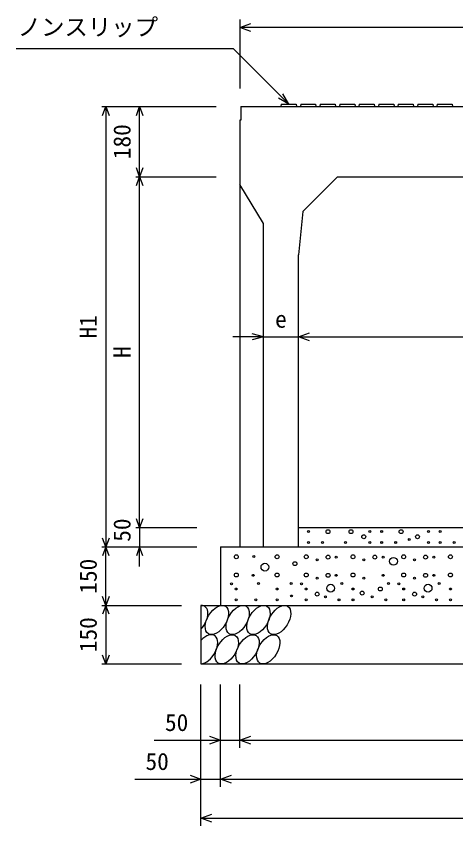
# Model space of a CAD drawing. Units: millimetres, scale not verified. Extents: x -16800 to 16800, y -5940 to 5940.
# Drawn here: x -12352 to -11224, y 545 to 2623 of the extents above; entities that cross this region are included whole.
import ezdxf
from ezdxf.enums import TextEntityAlignment as Align

# ---------------------------------------------------------------- set-up
doc = ezdxf.new("R2010")
doc.units = ezdxf.units.MM
doc.header["$LTSCALE"] = 20
for name, color, linetype, lineweight in [('0-0_DIM', 7, 'Continuous', 25), ('0-2_HATCH', 6, 'Continuous', 25), ('0-5_OUTLINE', 3, 'Continuous', 25)]:
    doc.layers.add(name, color=color, linetype=linetype, lineweight=lineweight)
doc.styles.add('ＭＳ ゴシック', font='')
doc.styles.get('ＭＳ ゴシック').set_extended_font_data('MS Gothic')

msp = doc.modelspace()

# ---------------------------------------------------------------- linework, layer by layer
at = {"layer": '0-0_DIM'}
for p, q in [((-11777.75, 2614.22), (-11777.75, 2437.47)), ((-10477.75, 2594.22), (-11777.75, 2594.22)), ((-12351.85, 2539.71), (-11794.96, 2539.71)), ((-11652.75, 2397.49), (-11794.96, 2539.71)), ((-11652.75, 2397.49), (-11678.73, 2412.49)), ((-11652.75, 2397.49), (-11667.75, 2423.47)), ((-12131.95, 2391.01), (-11838.62, 2391.01)), ((-12121.95, 2391.01), (-12121.95, 1261.01)), ((-12035.29, 2211.01), (-12035.29, 2391.01)), ((-12045.29, 2211.01), (-11838.62, 2211.01)), ((-12035.29, 1311.01), (-12035.29, 2211.01)), ((-11717.75, 1800.38), (-11746.73, 1808.15)), ((-11717.75, 1800.38), (-11796.39, 1800.38)), ((-11717.75, 1800.38), (-11746.73, 1792.62)), ((-11717.75, 1800.38), (-11627.75, 1800.38)), ((-11627.75, 1800.38), (-10627.75, 1800.41)), ((-12045.29, 1311.01), (-11888.62, 1311.01)), ((-12035.29, 1311.01), (-12035.29, 1261.01)), ((-12131.95, 1261.01), (-11888.62, 1261.01)), ((-12121.95, 1111.01), (-12121.95, 1261.01)), ((-12035.29, 1211.01), (-12035.29, 1261.01)), ((-12131.95, 1111.01), (-11927.75, 1111.01)), ((-12121.95, 1111.01), (-12121.95, 961.01)), ((-12131.95, 961.01), (-11927.75, 961.01)), ((-11877.75, 545.49), (-11877.75, 907.84)), ((-11827.75, 645.49), (-11827.75, 907.84)), ((-11777.75, 745.49), (-11777.75, 907.84)), ((-11997.75, 765.49), (-11777.75, 765.49)), ((-11777.75, 765.49), (-10477.75, 765.49)), ((-12047.75, 665.49), (-11827.75, 665.49)), ((-11827.75, 665.49), (-10427.75, 665.49)), ((-11877.75, 565.49), (-10377.75, 565.49))]:
    msp.add_line(p, q, dxfattribs=at)
for points in [[(-11749.52, 2583.96), (-11777.71, 2594.22), (-11749.52, 2604.48)], [(-12130.16, 2368.45), (-12121.95, 2391.01), (-12113.75, 2368.45)], [(-12043.5, 2368.45), (-12035.29, 2391.01), (-12027.08, 2368.45)], [(-12027.08, 2233.56), (-12035.29, 2211.01), (-12043.5, 2233.56)], [(-12043.5, 2188.45), (-12035.29, 2211.01), (-12027.08, 2188.45)], [(-11599.56, 1790.12), (-11627.75, 1800.38), (-11599.56, 1810.64)], [(-12027.08, 1333.56), (-12035.29, 1311.01), (-12043.5, 1333.56)], [(-12113.75, 1283.56), (-12121.95, 1261.01), (-12130.16, 1283.56)], [(-12113.75, 1238.45), (-12121.95, 1261.01), (-12130.16, 1238.45)], [(-12027.08, 1238.45), (-12035.29, 1261.01), (-12043.5, 1238.45)], [(-12113.75, 1133.56), (-12121.95, 1111.01), (-12130.16, 1133.56)], [(-12113.75, 1088.45), (-12121.95, 1111.01), (-12130.16, 1088.45)], [(-12113.75, 983.56), (-12121.95, 961.01), (-12130.16, 983.56)], [(-11855.94, 775.75), (-11827.75, 765.49), (-11855.94, 755.23)], [(-11749.56, 755.23), (-11777.75, 765.49), (-11749.56, 775.75)], [(-11905.94, 675.75), (-11877.75, 665.49), (-11905.94, 655.23)], [(-11799.56, 655.23), (-11827.75, 665.49), (-11799.56, 675.75)], [(-11849.56, 555.23), (-11877.75, 565.49), (-11849.56, 575.75)]]:
    msp.add_lwpolyline(points, dxfattribs=at)
at = {"layer": '0-2_HATCH'}
for p, q in [((-11671.75, 2397.49), (-11672.75, 2390.99)), ((-11621.75, 2397.49), (-11622.75, 2390.99)), ((-11571.75, 2397.49), (-11572.75, 2390.99)), ((-11521.25, 2397.49), (-11522.25, 2390.99)), ((-11471.75, 2397.49), (-11472.75, 2390.99)), ((-11421.25, 2397.49), (-11422.25, 2390.99)), ((-11371.75, 2397.49), (-11372.75, 2390.99)), ((-11321.25, 2397.51), (-11322.25, 2391.01)), ((-11271.75, 2397.49), (-11272.75, 2390.99))]:
    msp.add_line(p, q, dxfattribs=at)
for points in [[(-11671.75, 2397.49), (-11633.75, 2397.49), (-11632.75, 2390.99)], [(-11621.75, 2397.49), (-11583.75, 2397.49), (-11582.75, 2390.99)], [(-11571.75, 2397.49), (-11533.75, 2397.49), (-11532.75, 2390.99)], [(-11521.25, 2397.49), (-11483.25, 2397.49), (-11482.25, 2390.99)], [(-11471.75, 2397.49), (-11433.75, 2397.49), (-11432.75, 2390.99)], [(-11421.25, 2397.49), (-11383.25, 2397.49), (-11382.25, 2390.99)], [(-11371.75, 2397.49), (-11333.75, 2397.49), (-11332.75, 2390.99)], [(-11321.25, 2397.51), (-11283.25, 2397.51), (-11282.25, 2391.01)], [(-11271.75, 2397.49), (-11233.75, 2397.49), (-11232.75, 2390.99)]]:
    msp.add_lwpolyline(points, dxfattribs=at)
for centre, radius in [((-11601.74, 1300.32), 2.5), ((-11551.84, 1300.32), 5), ((-11492.95, 1300.32), 5), ((-11460.17, 1287.19), 5), ((-11444.28, 1300.32), 2.5), ((-11414.28, 1300.32), 2.5), ((-11364.37, 1300.32), 5), ((-11322.32, 1287.19), 5), ((-11294.28, 1300.32), 2.5), ((-11264.28, 1300.32), 2.5), ((-11601.74, 1272.3), 2.5), ((-11565.86, 1272.3), 2.5), ((-11506.97, 1272.3), 2.5), ((-11444.28, 1272.3), 2.5), ((-11414.28, 1272.3), 2.5), ((-11378.39, 1272.3), 2.5), ((-11343.35, 1280.18), 2.5), ((-11294.28, 1272.3), 2.5), ((-11264.28, 1272.3), 2.5), ((-11228.39, 1272.3), 2.5), ((-11787.19, 1235.86), 5), ((-11742.45, 1236.84), 2.5), ((-11682.58, 1235.86), 5), ((-11607.79, 1235.86), 5), ((-11579.75, 1227.98), 2.5), ((-11551.71, 1234.99), 5), ((-11530.68, 1234.99), 2.5), ((-11487.79, 1235.86), 5), ((-11459.75, 1227.98), 2.5), ((-11431.71, 1234.99), 5), ((-11410.68, 1234.99), 2.5), ((-11383.96, 1224.16), 10), ((-11357.79, 1235.86), 5), ((-11329.75, 1227.98), 2.5), ((-11301.71, 1234.99), 5), ((-11280.68, 1234.99), 2.5), ((-11237.79, 1235.86), 5), ((-11713.81, 1209.29), 10), ((-11636.81, 1218.09), 5), ((-11787.19, 1189.06), 5), ((-11743.98, 1188.18), 2.5), ((-11682.58, 1189.06), 5), ((-11607.79, 1189.06), 5), ((-11551.71, 1188.18), 5), ((-11530.68, 1188.18), 2.5), ((-11487.79, 1189.06), 5), ((-11410.68, 1188.18), 2.5), ((-11357.79, 1189.06), 5), ((-11301.71, 1188.18), 5), ((-11280.68, 1188.18), 2.5), ((-11237.79, 1189.06), 5), ((-11799.6, 1166.26), 2.5), ((-11729.96, 1167.17), 2.5), ((-11646.66, 1167.17), 2.5), ((-11620.2, 1166.26), 2.5), ((-11579.75, 1181.18), 2.5), ((-11545.17, 1155.17), 10), ((-11516.66, 1167.17), 2.5), ((-11459.75, 1181.18), 2.5), ((-11396.66, 1167.17), 2.5), ((-11370.2, 1166.26), 2.5), ((-11329.75, 1181.18), 2.5), ((-11295.17, 1155.17), 10), ((-11266.66, 1167.17), 2.5), ((-11787.19, 1153.17), 2.5), ((-11682.58, 1153.17), 2.5), ((-11607.79, 1153.17), 2.5), ((-11579.75, 1140.04), 5), ((-11487.79, 1153.17), 2.5), ((-11464.28, 1142.68), 5), ((-11417.69, 1153.17), 5), ((-11357.79, 1153.17), 2.5), ((-11329.75, 1140.04), 5), ((-11237.79, 1153.17), 2.5), ((-11787.19, 1125.15), 2.5), ((-11736.97, 1125.15), 2.5), ((-11682.58, 1125.15), 2.5), ((-11645.39, 1135.23), 2.5), ((-11607.79, 1125.15), 2.5), ((-11558.72, 1133.03), 2.5), ((-11523.67, 1125.15), 2.5), ((-11487.79, 1125.15), 2.5), ((-11438.72, 1133.03), 2.5), ((-11403.67, 1125.15), 2.5), ((-11357.79, 1125.15), 2.5), ((-11308.72, 1133.03), 2.5), ((-11273.67, 1125.15), 2.5), ((-11237.79, 1125.15), 2.5)]:
    msp.add_circle(centre, radius, dxfattribs=at)
for centre, start_param, end_param in [((-11890.12, 1073.48), 4.385593, 6.6745444), ((-11864.8, 998.49), 3.5111464, 7.548991)]:
    msp.add_ellipse(centre, major_axis=(21.81, 35.31), ratio=0.5792, start_param=start_param, end_param=end_param, dxfattribs=at)
for centre in [(-11836.91, 1073.48), (-11783.7, 1073.48), (-11730.49, 1073.48), (-11677.28, 1073.48), (-11811.59, 998.49), (-11758.38, 998.49), (-11705.17, 998.49)]:
    msp.add_ellipse(centre, major_axis=(21.81, 35.31), ratio=0.5792, dxfattribs=at)
at = {"layer": '0-5_OUTLINE'}
for p, q in [((-11775.75, 2391.01), (-11127.75, 2391.01)), ((-11775.75, 2391.01), (-11775.75, 2356.01)), ((-11777.75, 2356.01), (-11777.75, 1261.01)), ((-11775.75, 2356.01), (-11777.75, 2356.01)), ((-11527.75, 2211.01), (-11616.64, 2122.12)), ((-11717.75, 2091.01), (-11777.75, 2191.01)), ((-11616.64, 2122.12), (-11627.75, 2011.01)), ((-11717.75, 1261.01), (-11717.75, 2091.01)), ((-11627.75, 1261.01), (-11627.75, 2011.01)), ((-11627.75, 1311.01), (-10627.75, 1311.01)), ((-11827.75, 1261.01), (-11827.75, 1111.01)), ((-11827.75, 1261.01), (-10427.75, 1261.01)), ((-11777.75, 1261.01), (-11627.75, 1261.01)), ((-11877.75, 1111.01), (-10377.75, 1111.01))]:
    msp.add_line(p, q, dxfattribs=at)
for points in [[(-11527.75, 2211.01), (-10727.75, 2211.01), (-10638.86, 2122.12)], [(-11877.75, 1111.01), (-11877.75, 961.01), (-10377.75, 961.01)]]:
    msp.add_lwpolyline(points, dxfattribs=at)

# ---------------------------------------------------------------- texts
at = {"layer": '0-0_DIM', "style": 'ＭＳ ゴシック'}
for s, p in [('ノンスリップ', (-12348, 2559.89)), ('e', (-11687.75, 1810.38)), ('50', (-11970.19, 775.49)), ('50', (-12020.19, 675.49))]:
    msp.add_text(s, height=43.99, dxfattribs=at).set_placement(p, align=Align.BOTTOM_LEFT)
for s, p in [('180', (-12045.29, 2256.01)), ('H1', (-12131.95, 1796.01)), ('H', (-12045.29, 1746.01)), ('50', (-12045.29, 1274.33)), ('150', (-12131.95, 1141.01)), ('150', (-12131.95, 991.01))]:
    msp.add_text(s, height=43.99, rotation=90, dxfattribs=at).set_placement(p, align=Align.BOTTOM_LEFT)

doc.saveas('drawing.dxf')
